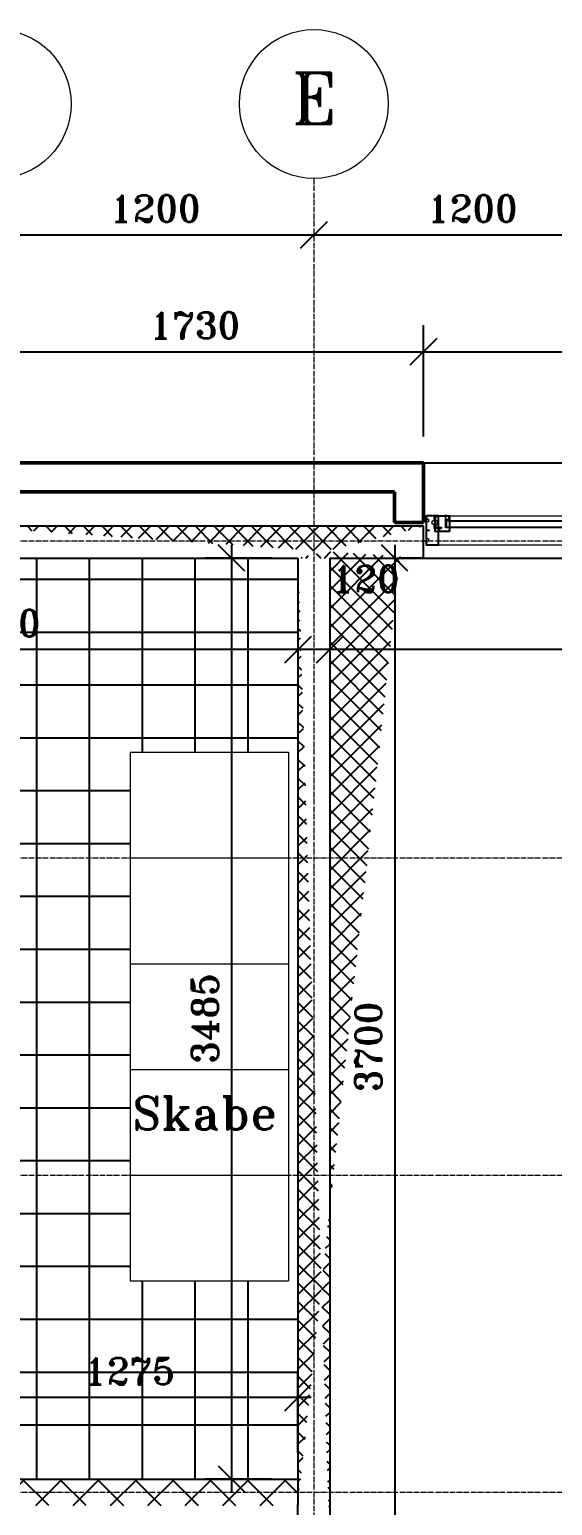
# Model space of a CAD drawing. Header units: millimetres. Extents: x -2 to 21000, y -2 to 14850.
# Drawn here: x 6881 to 8860, y 8938 to 14522 of the extents above; entities that cross this region are included whole.
import ezdxf

# ---------------------------------------------------------------- set-up
doc = ezdxf.new("R2010")
doc.units = ezdxf.units.MM
doc.linetypes.add('CENTERLINE', pattern=[27, 20, -3, 1, -3])
for name, color, linetype, lineweight in [('BETON', 1, 'Continuous', 25), ('DIM', 4, 'Continuous', 18), ('GASBETON', 2, 'Continuous', 25), ('INDRET', 171, 'Continuous', 18), ('MODUL', 8, 'CENTERLINE', 18), ('VINDUERDØRE', 6, 'Continuous', 18), ('YDER', 3, 'Continuous', 50)]:
    doc.layers.add(name, color=color, linetype=linetype, lineweight=lineweight)
for name, color, linetype in [('FLISER', 8, 'Continuous'), ('KONTUR', 7, 'Continuous'), ('SIGNATUR', 8, 'Continuous'), ('TEKST', 1, 'Continuous')]:
    doc.layers.add(name, color=color, linetype=linetype)
doc.styles.add('ROMANT', font='romant.shx')
doc.dimstyles.new('MOLLEN', dxfattribs={"dimscale": 50, "dimtxt": 2, "dimasz": 2, "dimexe": 2, "dimexo": 2, "dimgap": 1, "dimtad": 1, "dimtoh": 1, "dimdec": 0, "dimzin": 0, "dimdsep": 46, "dimtxsty": 'ROMANT', "dimblk": 'OBLIQUE', "dimcen": 0, "dimdle": 1, "dimadec": 0, "dimazin": 0, "dimtfac": 1, "dimtdec": 0, "dimtix": 1, "dimtofl": 0, "dimtmove": 1, "dimatfit": 3, "dimldrblk": 'KRYDS', "dimfxl": 1, "dimtolj": 1, "dimtzin": 0, "dimarcsym": 0})

# ---------------------------------------------------------------- blocks, each defined once
blk = doc.blocks.new('_Oblique')
at = {"color": 0, "linetype": 'ByBlock', "lineweight": -2}
blk.add_line((-0.5, -0.5), (0.5, 0.5), dxfattribs=at)
blk = doc.blocks.new('*D72')
at = {"layer": 'DefPoints', "color": 0, "transparency": 16777216}
for p in [(8372.1, 13303.2), (6642.3, 12882.7), (8372.1, 12882.7)]:
    blk.add_point(p, dxfattribs=at)
at = {"layer": 'DIM', "color": 0, "lineweight": -2, "transparency": 16777216}
for p, q in [((6642.3, 12982.7), (6642.3, 13403.2)), ((8372.1, 12982.7), (8372.1, 13403.2)), ((6592.3, 13303.2), (8422.1, 13303.2))]:
    blk.add_line(p, q, dxfattribs=at)
at = {"layer": 'DIM', "color": 0, "lineweight": -2, "transparency": 16777216, "xscale": 100, "yscale": 100, "zscale": 100, "rotation": 180}
blk.add_blockref('_Oblique', (6642.3, 13303.2), dxfattribs=at)
at = {"layer": 'DIM', "color": 0, "lineweight": -2, "transparency": 16777216, "xscale": 100, "yscale": 100, "zscale": 100}
blk.add_blockref('_Oblique', (8372.1, 13303.2), dxfattribs=at)
at = {"layer": 'DIM', "color": 0, "transparency": 16777216, "insert": (7507.2, 13403.2), "char_height": 100, "attachment_point": 5, "style": 'ROMANT'}
blk.add_mtext('\\A1;1730', dxfattribs=at)
blk = doc.blocks.new('KRYDS')
at = {"color": 4}
for p, q in [((0, -1.5), (0, 1.5)), ((-1.5, 0), (1.5, 0))]:
    blk.add_line(p, q, dxfattribs=at)
blk.add_circle((0, 0), 0.75, dxfattribs=at)
blk = doc.blocks.new('*D73')
at = {"layer": 'DefPoints', "color": 0, "transparency": 16777216}
for p in [(11072.1, 13303.2), (8372.1, 12882.7), (11072.1, 12882.7)]:
    blk.add_point(p, dxfattribs=at)
at = {"layer": 'DIM', "color": 0, "lineweight": -2, "transparency": 16777216}
for p, q in [((8372.1, 12982.7), (8372.1, 13403.2)), ((11072.1, 12982.7), (11072.1, 13403.2)), ((8322.1, 13303.2), (11122.1, 13303.2))]:
    blk.add_line(p, q, dxfattribs=at)
at = {"layer": 'DIM', "color": 0, "lineweight": -2, "transparency": 16777216, "xscale": 100, "yscale": 100, "zscale": 100, "rotation": 180}
blk.add_blockref('_Oblique', (8372.1, 13303.2), dxfattribs=at)
at = {"layer": 'DIM', "color": 0, "lineweight": -2, "transparency": 16777216, "xscale": 100, "yscale": 100, "zscale": 100}
blk.add_blockref('_Oblique', (11072.1, 13303.2), dxfattribs=at)
at = {"layer": 'DIM', "color": 0, "transparency": 16777216, "insert": (9722.1, 13403.2), "char_height": 100, "attachment_point": 5, "style": 'ROMANT'}
blk.add_mtext('\\A1;2700', dxfattribs=at)
blk = doc.blocks.new('*D90')
at = {"layer": 'DefPoints', "color": 0, "transparency": 16777216}
for p in [(6757.3, 13745.2), (7957.3, 13745.2), (7957.3, 13745.2)]:
    blk.add_point(p, dxfattribs=at)
at = {"layer": 'DIM', "color": 0, "lineweight": -2, "transparency": 16777216}
blk.add_line((6707.3, 13745.2), (8007.3, 13745.2), dxfattribs=at)
at = {"layer": 'DIM', "color": 0, "lineweight": -2, "transparency": 16777216, "xscale": 100, "yscale": 100, "zscale": 100, "rotation": 180}
blk.add_blockref('_Oblique', (6757.3, 13745.2), dxfattribs=at)
at = {"layer": 'DIM', "color": 0, "lineweight": -2, "transparency": 16777216, "xscale": 100, "yscale": 100, "zscale": 100}
blk.add_blockref('_Oblique', (7957.3, 13745.2), dxfattribs=at)
at = {"layer": 'DIM', "color": 0, "transparency": 16777216, "insert": (7357.3, 13845.2), "char_height": 100, "attachment_point": 5, "style": 'ROMANT'}
blk.add_mtext('\\A1;1200', dxfattribs=at)
blk = doc.blocks.new('*D91')
at = {"layer": 'DefPoints', "color": 0, "transparency": 16777216}
for p in [(7957.3, 13745.2), (9157.3, 13745.2), (9157.3, 13745.2)]:
    blk.add_point(p, dxfattribs=at)
at = {"layer": 'DIM', "color": 0, "lineweight": -2, "transparency": 16777216}
blk.add_line((7907.3, 13745.2), (9207.3, 13745.2), dxfattribs=at)
at = {"layer": 'DIM', "color": 0, "lineweight": -2, "transparency": 16777216, "xscale": 100, "yscale": 100, "zscale": 100, "rotation": 180}
blk.add_blockref('_Oblique', (7957.3, 13745.2), dxfattribs=at)
at = {"layer": 'DIM', "color": 0, "lineweight": -2, "transparency": 16777216, "xscale": 100, "yscale": 100, "zscale": 100}
blk.add_blockref('_Oblique', (9157.3, 13745.2), dxfattribs=at)
at = {"layer": 'DIM', "color": 0, "transparency": 16777216, "insert": (8557.3, 13845.2), "char_height": 100, "attachment_point": 5, "style": 'ROMANT'}
blk.add_mtext('\\A1;1200', dxfattribs=at)
blk = doc.blocks.new('*D23')
at = {"layer": 'DefPoints', "color": 0, "transparency": 16777216}
for p in [(8017.3, 12522.7), (11497.3, 12522.7), (8017.3, 12176.2)]:
    blk.add_point(p, dxfattribs=at)
at = {"layer": 'DIM', "color": 0, "lineweight": -2, "transparency": 16777216}
for p, q in [((8017.3, 12422.7), (8017.3, 12076.2)), ((11497.3, 12422.7), (11497.3, 12076.2)), ((11547.3, 12176.2), (7967.3, 12176.2))]:
    blk.add_line(p, q, dxfattribs=at)
at = {"layer": 'DIM', "color": 0, "lineweight": -2, "transparency": 16777216, "xscale": 100, "yscale": 100, "zscale": 100, "rotation": 180}
blk.add_blockref('_Oblique', (8017.3, 12176.2), dxfattribs=at)
at = {"layer": 'DIM', "color": 0, "lineweight": -2, "transparency": 16777216, "xscale": 100, "yscale": 100, "zscale": 100}
blk.add_blockref('_Oblique', (11497.3, 12176.2), dxfattribs=at)
at = {"layer": 'DIM', "color": 0, "transparency": 16777216, "insert": (9757.3, 12276.2), "char_height": 100, "attachment_point": 5, "style": 'ROMANT'}
blk.add_mtext('\\A1;3480', dxfattribs=at)
blk = doc.blocks.new('*D24')
at = {"layer": 'DefPoints', "color": 0, "transparency": 16777216}
for p in [(7897.3, 12522.7), (8017.3, 12522.7), (7897.3, 12176.2)]:
    blk.add_point(p, dxfattribs=at)
at = {"layer": 'DIM', "color": 0, "lineweight": -2, "transparency": 16777216}
for p, q in [((7897.3, 12422.7), (7897.3, 12076.2)), ((8017.3, 12422.7), (8017.3, 12076.2)), ((8067.3, 12176.2), (7847.3, 12176.2))]:
    blk.add_line(p, q, dxfattribs=at)
at = {"layer": 'DIM', "color": 0, "lineweight": -2, "transparency": 16777216, "xscale": 100, "yscale": 100, "zscale": 100, "rotation": 180}
blk.add_blockref('_Oblique', (7897.3, 12176.2), dxfattribs=at)
at = {"layer": 'DIM', "color": 0, "lineweight": -2, "transparency": 16777216, "xscale": 100, "yscale": 100, "zscale": 100}
blk.add_blockref('_Oblique', (8017.3, 12176.2), dxfattribs=at)
at = {"layer": 'DIM', "color": 0, "transparency": 16777216, "insert": (8153.5, 12443.9), "char_height": 100, "attachment_point": 5, "style": 'ROMANT'}
blk.add_mtext('\\A1;120', dxfattribs=at)
blk = doc.blocks.new('*D25')
at = {"layer": 'DefPoints', "color": 0, "transparency": 16777216}
for p in [(5607.3, 12522.7), (7897.3, 12522.7), (5607.3, 12176.2)]:
    blk.add_point(p, dxfattribs=at)
at = {"layer": 'DIM', "color": 0, "lineweight": -2, "transparency": 16777216}
for p, q in [((5607.3, 12422.7), (5607.3, 12076.2)), ((7897.3, 12422.7), (7897.3, 12076.2)), ((7947.3, 12176.2), (5557.3, 12176.2))]:
    blk.add_line(p, q, dxfattribs=at)
at = {"layer": 'DIM', "color": 0, "lineweight": -2, "transparency": 16777216, "xscale": 100, "yscale": 100, "zscale": 100, "rotation": 180}
blk.add_blockref('_Oblique', (5607.3, 12176.2), dxfattribs=at)
at = {"layer": 'DIM', "color": 0, "lineweight": -2, "transparency": 16777216, "xscale": 100, "yscale": 100, "zscale": 100}
blk.add_blockref('_Oblique', (7897.3, 12176.2), dxfattribs=at)
at = {"layer": 'DIM', "color": 0, "transparency": 16777216, "insert": (6752.3, 12276.2), "char_height": 100, "attachment_point": 5, "style": 'ROMANT'}
blk.add_mtext('\\A1;2290', dxfattribs=at)
blk = doc.blocks.new('*D31')
at = {"layer": 'DefPoints', "color": 0, "transparency": 16777216}
for p in [(8017.3, 12522.7), (8017.3, 8822.5), (8263.5, 8822.5)]:
    blk.add_point(p, dxfattribs=at)
at = {"layer": 'DIM', "color": 0, "lineweight": -2, "transparency": 16777216}
for p, q in [((8263.5, 12572.7), (8263.5, 8772.5)), ((8117.3, 12522.7), (8363.5, 12522.7)), ((8117.3, 8822.5), (8363.5, 8822.5))]:
    blk.add_line(p, q, dxfattribs=at)
at = {"layer": 'DIM', "color": 0, "lineweight": -2, "transparency": 16777216, "xscale": 100, "yscale": 100, "zscale": 100}
for p, rotation in [((8263.5, 12522.7), 90), ((8263.5, 8822.5), 270)]:
    blk.add_blockref('_Oblique', p, dxfattribs=dict(at, rotation=rotation))
at = {"layer": 'DIM', "color": 0, "transparency": 16777216, "insert": (8163.5, 10672.6), "char_height": 100, "attachment_point": 5, "rotation": 90, "style": 'ROMANT'}
blk.add_mtext('\\A1;3700', dxfattribs=at)
blk = doc.blocks.new('*D38')
at = {"layer": 'DefPoints', "color": 0, "transparency": 16777216}
for p in [(7897.3, 12522.7), (7645.6, 9037.7), (7897.3, 9037.7)]:
    blk.add_point(p, dxfattribs=at)
at = {"layer": 'DIM', "color": 0, "lineweight": -2, "transparency": 16777216}
for p, q in [((7645.6, 12572.7), (7645.6, 8987.7)), ((7797.3, 12522.7), (7545.6, 12522.7)), ((7797.3, 9037.7), (7545.6, 9037.7))]:
    blk.add_line(p, q, dxfattribs=at)
at = {"layer": 'DIM', "color": 0, "lineweight": -2, "transparency": 16777216, "xscale": 100, "yscale": 100, "zscale": 100}
for p, rotation in [((7645.6, 12522.7), 90), ((7645.6, 9037.7), 270)]:
    blk.add_blockref('_Oblique', p, dxfattribs=dict(at, rotation=rotation))
at = {"layer": 'DIM', "color": 0, "transparency": 16777216, "insert": (7545.6, 10780.2), "char_height": 100, "attachment_point": 5, "rotation": 90, "style": 'ROMANT'}
blk.add_mtext('\\A1;3485', dxfattribs=at)
blk = doc.blocks.new('*D44')
at = {"layer": 'DefPoints', "color": 0, "transparency": 16777216}
for p in [(6622.3, 9345.8), (6622.3, 9037.7), (7897.3, 9037.7)]:
    blk.add_point(p, dxfattribs=at)
at = {"layer": 'DIM', "color": 0, "lineweight": -2, "transparency": 16777216}
for p, q in [((6622.3, 9137.7), (6622.3, 9445.8)), ((7897.3, 9137.7), (7897.3, 9445.8)), ((7947.3, 9345.8), (6572.3, 9345.8))]:
    blk.add_line(p, q, dxfattribs=at)
at = {"layer": 'DIM', "color": 0, "lineweight": -2, "transparency": 16777216, "xscale": 100, "yscale": 100, "zscale": 100, "rotation": 180}
blk.add_blockref('_Oblique', (6622.3, 9345.8), dxfattribs=at)
at = {"layer": 'DIM', "color": 0, "lineweight": -2, "transparency": 16777216, "xscale": 100, "yscale": 100, "zscale": 100}
blk.add_blockref('_Oblique', (7897.3, 9345.8), dxfattribs=at)
at = {"layer": 'DIM', "color": 0, "transparency": 16777216, "insert": (7259.8, 9445.8), "char_height": 100, "attachment_point": 5, "style": 'ROMANT'}
blk.add_mtext('\\A1;1275', dxfattribs=at)

msp = doc.modelspace()

# ---------------------------------------------------------------- hatches: boundary and pattern name
at = {"layer": 'SIGNATUR'}
h = msp.add_hatch(dxfattribs=at)
h.set_pattern_fill('_USER', color=256, scale=50, angle=45, style=0, double=1, pattern_type=0)
h.set_pattern_definition([(45, (0, 0), (-35.35534, 35.35534), []), (135, (0, 0), (-35.35534, -35.35534), [])])
h.paths.add_polyline_path([(6642.3, 12642.7), (6642.3, 12522.7)], flags=16)
h.paths.add_polyline_path([(8372.1, 12522.7), (8372.1, 12642.7)])
edge = h.paths.add_edge_path()
edge.add_line((8017.3, 12522.7), (8017.3, 8822.5))
edge.add_line((7897.3, 12522.7), (7897.3, 8937.7))
edge.add_line((7897.3, 8822.5), (8017.3, 8822.5))
edge.add_line((7897.3, 8822.5), (7897.3, 8937.7))
edge.add_line((8017.3, 12522.7), (8372.1, 12522.7))
edge.add_line((6642.3, 12522.7), (7897.3, 12522.7))
edge.add_line((8372.1, 12642.7), (6647.3, 12642.7))
edge.add_line((8372.1, 12522.7), (8372.1, 12642.7))
edge.add_line((8372.1, 12522.7), (8282.1, 12522.7))
h = msp.add_hatch(dxfattribs=at)
h.set_pattern_fill('_USER', color=256, scale=100, angle=45, style=0, double=1, pattern_type=0)
h.set_pattern_definition([(45, (0, -230.4), (-70.7107, 70.7107), []), (135, (0, -230.4), (-70.7107, -70.7107), [])])
h.paths.add_polyline_path([(7897.3, 9037.7), (6757.3, 9037.7), (6757.3, 8987.7), (7897.3, 8987.7)])
h.paths.add_polyline_path([(7897.3, 8987.7), (6757.3, 8987.7), (6757.3, 8937.7), (7897.3, 8937.7)])
h.paths.add_polyline_path([(6757.3, 9037.7), (6622.3, 9037.7), (6622.3, 8987.7), (6757.3, 8987.7)])
h.paths.add_polyline_path([(6757.3, 8987.7), (6622.3, 8987.7), (6622.3, 8937.7), (6708.5, 8937.7), (6757.3, 8937.7)])
h.paths.add_polyline_path([(5607.3, 7787.7), (5557.3, 7787.7), (5557.3, 6652.7), (5607.3, 6652.7)])
h.paths.add_polyline_path([(5557.3, 7787.7), (5507.3, 7787.7), (5507.3, 6652.7), (5557.3, 6652.7)])
h.paths.add_polyline_path([(5557.3, 7912.5), (5507.3, 7912.5), (5507.3, 7787.7), (5557.3, 7787.7)])
h.paths.add_polyline_path([(5607.3, 7912.5), (5557.3, 7912.5), (5557.3, 7787.7), (5607.3, 7787.7)])

# ---------------------------------------------------------------- linework, layer by layer
for p, q in [((8461.1, 12682.7), (8452.1, 12682.7)), ((9215.1, 12662.4), (8471.1, 12662.4)), ((8471.1, 12639.4), (9215.1, 12639.4))]:
    msp.add_line(p, q)
for points in [[(8384.1, 12684.2), (8428.1, 12684.2), (8428.1, 12571.2), (8384.1, 12571.2)], [(8471.1, 12622.7), (8416.1, 12622.7), (8416.1, 12682.7), (8471.1, 12682.7)]]:
    msp.add_lwpolyline(points, close=True)
at = {"layer": 'BETON'}
for p, q in [((8372.1, 12642.7), (6647.3, 12642.7)), ((8372.1, 12522.7), (8372.1, 12642.7)), ((8372.1, 12522.7), (8372.1, 12642.7)), ((8372.1, 12522.7), (8372.1, 12642.7)), ((6642.3, 12522.7), (7897.3, 12522.7)), ((7897.3, 12522.7), (7897.3, 8937.7)), ((8017.3, 12522.7), (8017.3, 8822.5)), ((8017.3, 12522.7), (8372.1, 12522.7)), ((8372.1, 12522.7), (8282.1, 12522.7)), ((7897.3, 8822.5), (7897.3, 8937.7))]:
    msp.add_line(p, q, dxfattribs=at)
at = {"layer": 'DIM'}
for centre in [(6757.3, 14240.7), (7957.3, 14240.7)]:
    msp.add_circle(centre, 281.8, dxfattribs=at)
at = {"layer": 'FLISER'}
for p, q in [((6907.3, 12522.7), (6907.3, 9037.7)), ((7107.3, 12522.7), (7107.3, 9037.7)), ((7307.3, 12522.7), (7307.3, 11787.7)), ((7507.3, 12522.7), (7507.3, 11787.7)), ((7707.3, 12522.7), (7707.3, 11787.7)), ((5617.3, 12442.7), (7897.3, 12442.7)), ((5617.3, 12242.7), (7897.3, 12242.7)), ((5617.3, 12042.7), (7897.3, 12042.7)), ((5607.3, 11842.7), (7897.3, 11842.7)), ((5568.8, 11642.7), (7261.8, 11642.7)), ((5568.8, 11442.7), (7261.8, 11442.7)), ((5568.8, 11242.7), (7261.8, 11242.7)), ((5568.8, 11042.7), (7261.8, 11042.7)), ((5617.3, 10842.7), (7261.8, 10842.7)), ((3222.3, 10642.7), (7261.8, 10642.7)), ((5568.8, 10442.7), (7261.8, 10442.7)), ((5568.8, 10242.7), (7261.8, 10242.7)), ((5568.8, 10042.7), (7261.8, 10042.7)), ((5568.8, 9842.7), (7261.8, 9842.7)), ((7307.3, 9787.7), (7307.3, 9037.7)), ((7507.3, 9787.7), (7507.3, 9037.7)), ((7707.3, 9787.7), (7707.3, 9037.7)), ((5617.3, 9642.7), (7897.3, 9642.7)), ((5617.3, 9442.7), (7897.3, 9442.7)), ((5617.3, 9242.7), (7897.3, 9242.7))]:
    msp.add_line(p, q, dxfattribs=at)
at = {"layer": 'GASBETON'}
msp.add_line((6622.3, 9037.7), (7897.3, 9037.7), dxfattribs=at)
at = {"layer": 'INDRET'}
for p, q in [((7261.8, 11787.7), (7261.8, 9787.7)), ((7261.8, 11787.7), (7861.8, 11787.7)), ((7861.8, 11787.7), (7861.8, 9787.7)), ((7261.8, 11387.7), (7861.8, 11387.7)), ((7261.8, 10987.7), (7861.8, 10987.7)), ((7261.8, 10587.7), (7861.8, 10587.7)), ((7261.8, 10187.7), (7861.8, 10187.7)), ((7261.8, 9787.7), (7861.8, 9787.7))]:
    msp.add_line(p, q, dxfattribs=at)
at = {"layer": 'KONTUR'}
for p, q in [((8372.1, 12882.7), (11072.1, 12882.7)), ((8372.1, 12522.7), (11072.1, 12522.7))]:
    msp.add_line(p, q, dxfattribs=at)
at = {"layer": 'MODUL'}
for p, q in [((7957.3, 13958.9), (7957.3, 4656.1)), ((1208.3, 12587.7), (19184.9, 12587.7)), ((1208.3, 11387.7), (19184.9, 11387.7)), ((1208.3, 10187.7), (19184.9, 10187.7)), ((1208.3, 8987.7), (19184.9, 8987.7))]:
    msp.add_line(p, q, dxfattribs=at)
at = {"layer": 'VINDUERDØRE'}
for p, q in [((8452.1, 12682.7), (11002.1, 12682.7)), ((8459.1, 12639.4), (8459.1, 12662.4)), ((8459.1, 12639.4), (8459.1, 12662.4)), ((9227.1, 12662.4), (8459.1, 12662.4)), ((9227.1, 12639.4), (8459.1, 12639.4)), ((8461.1, 12636.4), (8461.1, 12639.4)), ((8461.1, 12636.4), (8461.1, 12639.4)), ((8471.1, 12636.4), (8471.1, 12639.4)), ((8471.1, 12636.4), (8471.1, 12639.4)), ((11019.1, 12571.2), (8425.1, 12571.2))]:
    msp.add_line(p, q, dxfattribs=at)
for points in [[(8409.1, 12684.2), (8387.1, 12684.2, 0.414214), (8384.1, 12681.2), (8384.1, 12678.5), (8386.6, 12669.2), (8391.1, 12669.2), (8391.1, 12659.2), (8384.1, 12659.2), (8384.1, 12629.2), (8394.1, 12629.2), (8394.1, 12626.2), (8384.1, 12626.2), (8384.1, 12596.2), (8391.1, 12596.2), (8391.1, 12586.2), (8386.6, 12586.2), (8384.1, 12576.9), (8384.1, 12574.2, 0.414214), (8387.1, 12571.2), (8425.1, 12571.2, 0.414214), (8428.1, 12574.2), (8428.1, 12632.7, 0.414214), (8426.6, 12634.2), (8412.1, 12634.2), (8412.1, 12650.8), (8405.1, 12650.8), (8405.1, 12663.2), (8412.1, 12663.2), (8412.1, 12681.6, 0.378866)], [(8409.1, 12684.2), (8387.1, 12684.2, 0.414214), (8384.1, 12681.2), (8384.1, 12678.5), (8386.6, 12669.2), (8391.1, 12669.2), (8391.1, 12659.2), (8384.1, 12659.2), (8384.1, 12629.2), (8394.1, 12629.2), (8394.1, 12626.2), (8384.1, 12626.2), (8384.1, 12596.2), (8391.1, 12596.2), (8391.1, 12586.2), (8386.6, 12586.2), (8384.1, 12576.9), (8384.1, 12574.2, 0.414214), (8387.1, 12571.2), (8425.1, 12571.2, 0.414214), (8428.1, 12574.2), (8428.1, 12632.7, 0.414214), (8426.6, 12634.2), (8412.1, 12634.2), (8412.1, 12650.8), (8405.1, 12650.8), (8405.1, 12663.2), (8412.1, 12663.2), (8412.1, 12681.6, 0.378866)], [(8416.1, 12676.7), (8419.1, 12676.4), (8419.1, 12673), (8416.1, 12672.7), (8416.1, 12665.7), (8422.1, 12665.7), (8422.1, 12648.4), (8419.1, 12648.4), (8419.1, 12641.2, 0.414214), (8421.1, 12639.2), (8440.1, 12639.2), (8440.1, 12634.2), (8432.6, 12634.2), (8432.6, 12625.7, 0.414214), (8435.6, 12622.7), (8466, 12622.7, 0.354119), (8469, 12625.1), (8471.1, 12635.2, 0.476976), (8470.1, 12636.4), (8455.1, 12636.4), (8455.1, 12680.1, 0.378866), (8452.1, 12682.7), (8419.1, 12682.7, 0.414214), (8416.1, 12679.7)], [(8416.1, 12676.7), (8419.1, 12676.4), (8419.1, 12673), (8416.1, 12672.7), (8416.1, 12665.7), (8422.1, 12665.7), (8422.1, 12648.4), (8419.1, 12648.4), (8419.1, 12641.2, 0.414214), (8421.1, 12639.2), (8440.1, 12639.2), (8440.1, 12634.2), (8432.6, 12634.2), (8432.6, 12625.7, 0.414214), (8435.6, 12622.7), (8466, 12622.7, 0.354119), (8469, 12625.1), (8471.1, 12635.2, 0.476976), (8470.1, 12636.4), (8455.1, 12636.4), (8455.1, 12680.1, 0.378866), (8452.1, 12682.7), (8419.1, 12682.7, 0.414214), (8416.1, 12679.7)], [(8455.1, 12670.5), (8455.1, 12665.5), (8462.3, 12665.5), (8462.3, 12669.7), (8465.9, 12669.7), (8465.9, 12665.5), (8471.1, 12665.5), (8466.8, 12679.3, 0.329751), (8464, 12681.5), (8461.1, 12681.5, 0.365977), (8458.1, 12679), (8455.1, 12679), (8455.1, 12674.5), (8456.6, 12674.5), (8456.6, 12670.5)], [(8455.1, 12670.5), (8455.1, 12665.5), (8462.3, 12665.5), (8462.3, 12669.7), (8465.9, 12669.7), (8465.9, 12665.5), (8471.1, 12665.5), (8466.8, 12679.3, 0.329751), (8464, 12681.5), (8461.1, 12681.5, 0.365977), (8458.1, 12679), (8455.1, 12679), (8455.1, 12674.5), (8456.6, 12674.5), (8456.6, 12670.5)], [(8460, 12663.5), (8460, 12665.5), (8462.7, 12665.5), (8463.2, 12666.5), (8462.7, 12666.2, -0.548619), (8462.3, 12666.4), (8462.3, 12666.5, -0.291473), (8462.5, 12666.8), (8463.2, 12667.1), (8463.2, 12667.9), (8462.7, 12667.7, -0.548619), (8462.3, 12667.9), (8462.3, 12668, -0.291473), (8462.5, 12668.2), (8464, 12669), (8465.7, 12668.1, -0.291473), (8465.9, 12667.9), (8465.9, 12667.8, -0.548619), (8465.5, 12667.6), (8464.8, 12667.9), (8464.8, 12667.1), (8465.7, 12666.7, -0.291473), (8465.9, 12666.4), (8465.9, 12666.3, -0.548619), (8465.5, 12666.1), (8464.8, 12666.5), (8465.3, 12665.5), (8471.1, 12665.5), (8470.8, 12666.3, -0.482267), (8470.9, 12666.4), (8471.1, 12666.4, -0.386642), (8471.2, 12666.3, 0.041462), (8471.6, 12664.9, 0.253532), (8473.2, 12662.7, -0.40376), (8473.3, 12662.6), (8473.2, 12662.5, -0.306179), (8473.2, 12662.5, -0.216676), (8470.1, 12664, 0.229394), (8469.8, 12664.2), (8468.8, 12664.2, 0.608413), (8468.6, 12663.7, 0.133895), (8469.7, 12662.7, -0.40376), (8469.8, 12662.6), (8469.8, 12662.5, -0.306179), (8469.7, 12662.5, -0.216676), (8466.6, 12664, 0.229394), (8466.4, 12664.2), (8466.1, 12664.2, 0.432652), (8465.5, 12663.5, -0.432652), (8464.5, 12662.5), (8461, 12662.5, -0.414214)], [(8460, 12663.5), (8460, 12665.5), (8462.7, 12665.5), (8463.2, 12666.5), (8462.7, 12666.2, -0.548619), (8462.3, 12666.4), (8462.3, 12666.5, -0.291473), (8462.5, 12666.8), (8463.2, 12667.1), (8463.2, 12667.9), (8462.7, 12667.7, -0.548619), (8462.3, 12667.9), (8462.3, 12668, -0.291473), (8462.5, 12668.2), (8464, 12669), (8465.7, 12668.1, -0.291473), (8465.9, 12667.9), (8465.9, 12667.8, -0.548619), (8465.5, 12667.6), (8464.8, 12667.9), (8464.8, 12667.1), (8465.7, 12666.7, -0.291473), (8465.9, 12666.4), (8465.9, 12666.3, -0.548619), (8465.5, 12666.1), (8464.8, 12666.5), (8465.3, 12665.5), (8471.1, 12665.5), (8470.8, 12666.3, -0.482267), (8470.9, 12666.4), (8471.1, 12666.4, -0.386642), (8471.2, 12666.3, 0.041462), (8471.6, 12664.9, 0.253532), (8473.2, 12662.7, -0.40376), (8473.3, 12662.6), (8473.2, 12662.5, -0.306179), (8473.2, 12662.5, -0.216676), (8470.1, 12664, 0.229394), (8469.8, 12664.2), (8468.8, 12664.2, 0.608413), (8468.6, 12663.7, 0.133895), (8469.7, 12662.7, -0.40376), (8469.8, 12662.6), (8469.8, 12662.5, -0.306179), (8469.7, 12662.5, -0.216676), (8466.6, 12664, 0.229394), (8466.4, 12664.2), (8466.1, 12664.2, 0.432652), (8465.5, 12663.5, -0.432652), (8464.5, 12662.5), (8461, 12662.5, -0.414214)]]:
    msp.add_lwpolyline(points, format="xyb", close=True, dxfattribs=at)
msp.add_lwpolyline([(8433.9, 12634.3, -0.414214), (8433.9, 12634.7), (8435.8, 12637.3, 0.628146), (8435.6, 12637.8), (8433.5, 12637.8, 0.421557), (8432.5, 12636.8), (8432.6, 12632.9, -0.414214), (8432.4, 12632.8), (8432.4, 12632.8, -0.414214), (8431.6, 12633.6), (8431.5, 12636.8, 0.406908), (8430.5, 12637.8), (8423.8, 12637.8, 0.414214), (8422.8, 12636.8), (8422.8, 12636.6, 0.322799), (8423.5, 12635.6, 0.044021), (8427.3, 12635.1, -0.352922), (8427.7, 12634.4, -0.386143), (8427.4, 12634.2, -0.055824), (8422.3, 12635, -0.342429), (8421.6, 12636), (8421.6, 12639.2), (8438.3, 12639.2, -0.414214), (8439.1, 12638.4), (8439.1, 12637.9, -0.116544), (8439.1, 12637.8), (8436.5, 12634.3, -0.414214), (8436, 12634.3, -0.414223), (8436, 12634.7), (8437.9, 12637.3, 0.628146), (8437.7, 12637.8), (8437, 12637.8), (8434.4, 12634.3, -0.414214), (8433.9, 12634.3)], format="xyb", dxfattribs=at)
msp.add_lwpolyline([(8433.9, 12634.3, -0.414214), (8433.9, 12634.7), (8435.8, 12637.3, 0.628146), (8435.6, 12637.8), (8433.5, 12637.8, 0.421557), (8432.5, 12636.8), (8432.6, 12632.9, -0.414214), (8432.4, 12632.8), (8432.4, 12632.8, -0.414214), (8431.6, 12633.6), (8431.5, 12636.8, 0.406908), (8430.5, 12637.8), (8423.8, 12637.8, 0.414214), (8422.8, 12636.8), (8422.8, 12636.6, 0.322799), (8423.5, 12635.6, 0.044021), (8427.3, 12635.1, -0.352922), (8427.7, 12634.4, -0.386143), (8427.4, 12634.2, -0.055824), (8422.3, 12635, -0.342429), (8421.6, 12636), (8421.6, 12639.2), (8438.3, 12639.2, -0.414214), (8439.1, 12638.4), (8439.1, 12637.9, -0.116544), (8439.1, 12637.8), (8436.5, 12634.3, -0.414214), (8436, 12634.3, -0.414223), (8436, 12634.7), (8437.9, 12637.3, 0.628146), (8437.7, 12637.8), (8437, 12637.8), (8434.4, 12634.3, -0.414214), (8433.9, 12634.3)], format="xyb", dxfattribs=at)
at = {"layer": 'VINDUERDØRE', "const_width": 0.5}
msp.add_lwpolyline([(8471.1, 12643.7), (8463.9, 12643.7), (8461.6, 12645.9), (8461.6, 12655.9), (8463.9, 12658.2), (8471.1, 12658.2)], close=True, dxfattribs=at)
msp.add_lwpolyline([(8471.1, 12643.7), (8463.9, 12643.7), (8461.6, 12645.9), (8461.6, 12655.9), (8463.9, 12658.2), (8471.1, 12658.2)], close=True, dxfattribs=at)
at = {"layer": 'VINDUERDØRE'}
msp.add_solid([(8461.1, 12636.4), (8461.1, 12639.4), (8471.1, 12636.4), (8471.1, 12639.4)], dxfattribs=at)
msp.add_solid([(8461.1, 12636.4), (8461.1, 12639.4), (8471.1, 12636.4), (8471.1, 12639.4)], dxfattribs=at)
at = {"layer": 'YDER'}
for p, q in [((6642.3, 12882.7), (8372.1, 12882.7)), ((8372.1, 12657.7), (8372.1, 12882.7)), ((8372.1, 12882.7), (8372.1, 12657.7)), ((8372.1, 12657.7), (8372.1, 12882.7)), ((8372.1, 12657.7), (8372.1, 12882.7)), ((8372.1, 12657.7), (8372.1, 12882.7)), ((8372.1, 12882.7), (8372.1, 12657.7)), ((8372.1, 12657.7), (8372.1, 12882.7)), ((6757.3, 12772.7), (8262.1, 12772.7)), ((8262.1, 12657.7), (8262.1, 12772.7)), ((8262.1, 12772.7), (8262.1, 12657.7)), ((8372.1, 12657.7), (8262.1, 12657.7)), ((8262.1, 12657.7), (8372.1, 12657.7))]:
    msp.add_line(p, q, dxfattribs=at)

# ---------------------------------------------------------------- texts
at = {"layer": 'DIM', "style": 'ROMANT'}
msp.add_text('E', height=192.5, dxfattribs=at).set_placement((7872.9, 14165.7))
at = {"layer": 'TEKST', "style": 'ROMANT'}
msp.add_text('Skabe', height=125, dxfattribs=at).set_placement((7271.8, 10360))

# ---------------------------------------------------------------- dimensions: what is measured, and where the dimension line sits
at = {"layer": 'DIM'}
for base, p1, p2, picture, middle in [((7957.3, 13745.2), (6757.3, 13745.2), (7957.3, 13745.2), '*D90', (7357.3, 13845.2)), ((9157.3, 13745.2), (7957.3, 13745.2), (9157.3, 13745.2), '*D91', (8557.3, 13845.2)), ((8372.1, 13303.2), (6642.3, 12882.7), (8372.1, 12882.7), '*D72', (7507.2, 13403.2)), ((11072.1, 13303.2), (8372.1, 12882.7), (11072.1, 12882.7), '*D73', (9722.1, 13403.2)), ((5607.3, 12176.2), (7897.3, 12522.7), (5607.3, 12522.7), '*D25', (6752.3, 12276.2)), ((8017.3, 12176.2), (11497.3, 12522.7), (8017.3, 12522.7), '*D23', (9757.3, 12276.2)), ((6622.3, 9345.8), (7897.3, 9037.7), (6622.3, 9037.7), '*D44', (7259.8, 9445.8))]:
    dim = msp.add_linear_dim(base=base, p1=p1, p2=p2, dimstyle='MOLLEN', dxfattribs=at)
    dim.commit()
    dim.dimension.update_dxf_attribs({"geometry": picture, "text_midpoint": middle})
for base, p1, p2, picture, middle in [((7645.6, 9037.7), (7897.3, 12522.7), (7897.3, 9037.7), '*D38', (7545.6, 10780.2)), ((8263.5, 8822.5), (8017.3, 12522.7), (8017.3, 8822.5), '*D31', (8163.5, 10672.6))]:
    dim = msp.add_linear_dim(base=base, p1=p1, p2=p2, angle=90, dimstyle='MOLLEN', dxfattribs=at)
    dim.commit()
    dim.dimension.update_dxf_attribs({"geometry": picture, "text_midpoint": middle})
dim = msp.add_linear_dim(base=(7897.3, 12176.2), p1=(8017.3, 12522.7), p2=(7897.3, 12522.7), dimstyle='MOLLEN', dxfattribs=at)
dim.commit()
dim.dimension.update_dxf_attribs({"geometry": '*D24', "text_midpoint": (8153.5, 12343.9), "dimtype": 160})

doc.saveas('drawing.dxf')
